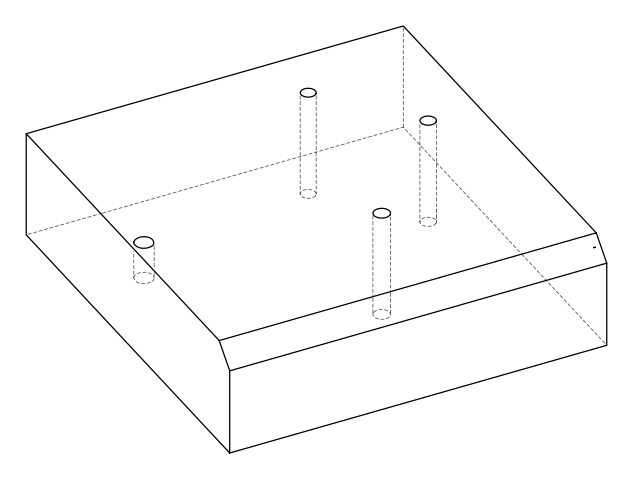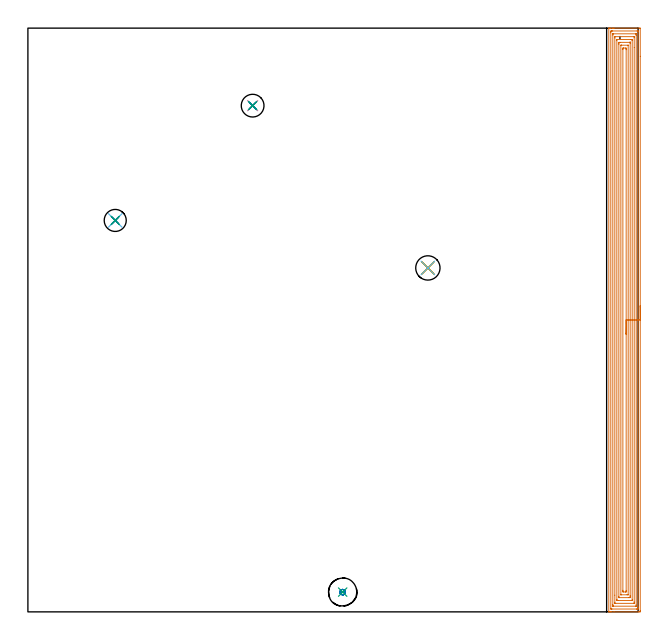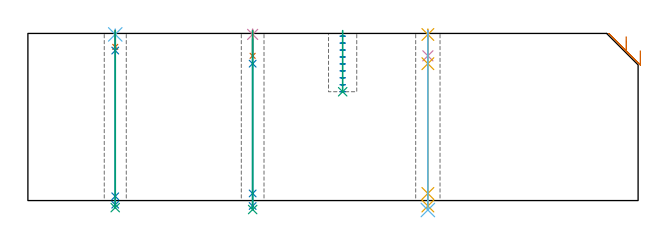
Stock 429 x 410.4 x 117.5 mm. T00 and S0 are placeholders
(PLAN: 15 operations, 12 tool changes, 31 min)
(1 AREA_MILL | FG_CHAMFER_SURFACE | UGT0205_001 | 26.66 min | 100218 mm3)
(2 MILL_BLIND_HOLE_FROM_SOLID_MATERIAL | STEP1POCKET | NXT0201_012 | Spiral | 0.65 min | 12619 mm3)
(3 BORE_BLIND_HOLE | STEP1POCKET | UGT0332_076 | 0.17 min | 0 mm3)
(4 SPOT_DRILL | STEP1HOLE | NXT0321_9005460120000 | 0.03 min | 21 mm3)
(5 SPOT_DRILL_1 | STEP1HOLE_1 | NXT0321_9005460120000 | 0.03 min | 12 mm3)
(6 SPOT_DRILL_2 | STEP1HOLE_2 | NXT0321_9005460120000 | 0.03 min | 7 mm3)
(7 DRILL_BLIND_HOLE_INTO_CENTER | STEP1HOLE | NXT0301_076 | 0.07 min | 1236 mm3)
(8 GUN_DRILL_THROUGH_HOLE | STEP1HOLE | UGT0307_007 | 0.58 min | 8048 mm3)
(9 DRILL_TO_ENLARGE_THROUGH_HOLE | STEP1HOLE | UGT0301_006 | 0.5 min | 14290 mm3)
(10 DRILL_BLIND_HOLE_INTO_CENTER_1 | STEP1HOLE_1 | NXT0301_076 | 0.07 min | 1238 mm3)
(11 GUN_DRILL_THROUGH_HOLE_1 | STEP1HOLE_1 | UGT0307_007 | 0.58 min | 8047 mm3)
(12 DRILL_TO_ENLARGE_THROUGH_HOLE_1 | STEP1HOLE_1 | UGT0301_242 | 0.51 min | 17636 mm3)
(13 DRILL_BLIND_HOLE_INTO_CENTER_2 | STEP1HOLE_2 | UGT0301_185 | 0.05 min | 250 mm3)
(14 GUN_DRILL_THROUGH_HOLE_2 | STEP1HOLE_2 | UGT0307_002 | 0.56 min | 3042 mm3)
(15 SPADE_DRILL_TO_ENLARGE_THROUGH_HOLE | STEP1HOLE_2 | UGT0306_006 | 0.5 min | 18828 mm3)
(TOOL UGT0205_001 | Chamfer Mill 20 x 3 x 45 deg. | D20 FL50 Z2)
(TOOL NXT0201_012 | ENDMILL 16mm [2P460-1600-NA 1630] | D16 FL38 Z6)
(TOOL UGT0332_076 | 19.75 mm Rough Boring Bar | D19.75)
(TOOL NXT0321_9005460120000 | NC Spot Drill, 142deg, 12mm, Carbide, Uncoated | D12 PA142 FL30 Z2)
(TOOL NXT0301_076 | Carbide Drill 10.5mm [860.1-1050-032A1-MM 2214] | D10.5 PA140 FL55 Z2)
(TOOL UGT0307_007 | Gun Drill 10 mm | D10 PA130 FL24 Z1)
(TOOL UGT0301_006 | Twist Drill 16 mm | D16 PA118 FL120 Z2)
(TOOL UGT0301_242 | Twist Drill 17.1 mm | D17.1 PA118 FL130 Z2)
(TOOL UGT0301_185 | Twist Drill 6.3 mm | D6.3 PA118 FL61 Z2)
(TOOL UGT0307_002 | Gun Drill 6 mm | D6 PA130 FL24 Z1)
(TOOL UGT0306_006 | Spade Drill 15.5mm | D15.5 PA132 FL10 Z2)
(OP 1 AREA_MILL)
G17 G21 G94 G90
T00 M6
G54
G17 G0 G90 X430.5 Y215.2 S1061 M3
G43 Z127.5 H0
Z105.4
G94 G1 Y215.162 Z104.528 F250.
Y215.048 Z103.664
Y214.859 Z102.812
Y214.597 Z101.98
Y214.263 Z101.174
Y213.86 Z100.4
Y213.391 Z99.664
Y212.86 Z98.972
Y212.271 Z98.329
Y211.628 Z97.74
Y210.936 Z97.208
Y210.2 Z96.74
Y209.426 Z96.337
Y208.62 Z96.003
Y207.788 Z95.741
Y206.936 Z95.552
Y206.072 Z95.438
Y205.2 Z95.4
Y1.043
X430.499 Y0.618 Z95.401
X430.495 Y0.155 Z95.403
X430.492 Y0.009 Z95.406
X430.037 Y0.005 Z95.86
X429.427 Y0. Z96.471
X412.12 Z113.775
X410.084 Z115.812
X409.745 Z116.15
X409.067 Z116.832
X408.756 Z117.144
X408.408 Z117.482
X408.403 Y0.007 Z117.488
X408.4 Y0.172 Z117.5
Y410.228
X408.403 Y410.393 Z117.488
X408.408 Y410.4 Z117.482
X408.756 Z117.144
X409.067 Z116.832
X409.745 Z116.15
X410.966 Z114.931
X411.51 Z114.385
X412.12 Z113.775
X430.037 Z95.86
X430.311 Y410.397 Z95.586
X430.492 Y410.39 Z95.406
X430.499 Y410.207 Z95.399
X430.5 Y390.602 Z95.4
Y205.2
X429.086 Z96.814
Y3.368
X429.084 Y2.476 Z96.816
X429.083 Y2.405 Z96.817
X429.066 Y2.01 Z96.834
X428.67 Y2.002 Z97.23
X428.273 Y2.001 Z97.627
X427.79 Y2. Z98.11
X410.627 Y2.001 Z115.273
X410.142 Y2.003 Z115.758
X409.92 Y2.01 Z115.98
X409.821 Y2.029 Z116.079
X409.815 Y2.334 Z116.085
Y2.405
X409.814 Y407.102 Z116.086
X409.816 Y407.924 Z116.084
X409.817 Y407.995 Z116.083
X409.834 Y408.39 Z116.066
X410.23 Y408.398 Z115.67
X410.627 Y408.399 Z115.273
X411.11 Y408.4 Z114.79
X428.273 Y408.399 Z97.627
X428.758 Y408.397 Z97.142
X428.98 Y408.39 Z96.92
X429.079 Y408.371 Z96.821
X429.085 Y408.066 Z96.815
Y407.995
X429.086 Y205.2 Z96.814
X427.672 Z98.228
X427.671 Y4.801 Z98.229
X427.67 Y4.192 Z98.23
X427.667 Y4.05 Z98.233
X427.665 Y4.017 Z98.235
X427.662 Y4.01 Z98.238
X427.642 Y4.006 Z98.258
X427.579 Y4.001 Z98.321
X411.51 Z114.39
X411.32 Y4.003 Z114.58
X411.267 Y4.006 Z114.633
X411.238 Y4.01 Z114.662
X411.235 Y4.023 Z114.665
X411.232 Y4.097 Z114.668
X411.23 Y4.192 Z114.67
X411.229 Y4.476 Z114.671
X411.228 Y5.085 Z114.672
X411.229 Y405.599 Z114.671
X411.23 Y406.208 Z114.67
X411.233 Y406.35 Z114.667
X411.235 Y406.382 Z114.665
X411.238 Y406.39 Z114.662
X411.258 Y406.393 Z114.642
X411.322 Y406.399 Z114.578
X427.39 Z98.51
X427.58 Y406.397 Z98.32
X427.634 Y406.394 Z98.267
X427.662 Y406.39 Z98.238
X427.665 Y406.377 Z98.235
X427.668 Y406.303 Z98.232
X427.67 Y406.208 Z98.23
X427.671 Y405.924 Z98.229
X427.672 Y405.315 Z98.228
Y205.2
X426.257 Z99.643
Y6.872
X426.256 Y6.234 Z99.644
X426.252 Y6.021 Z99.648
X426.25 Y6.01 Z99.65
X426.244 Y6.007 Z99.656
X426.218 Y6.003 Z99.682
X426.164 Y6.001 Z99.736
X426.056 Y6. Z99.844
X413.253 Z112.647
X412.841 Y6.01 Z113.059
X412.65 Y6.018 Z113.25
X412.648 Y6.128 Z113.252
X412.644 Y6.617 Z113.256
X412.643 Y11.742 Z113.257
Y403.528
X412.644 Y404.166 Z113.256
X412.648 Y404.379 Z113.252
X412.65 Y404.389 Z113.25
X412.656 Y404.393 Z113.244
X412.682 Y404.397 Z113.218
X412.736 Y404.399 Z113.164
X412.844 Y404.4 Z113.056
X425.647 Z100.253
X426.059 Y404.39 Z99.841
X426.25 Y404.382 Z99.65
X426.252 Y404.272 Z99.648
X426.256 Y403.783 Z99.644
X426.257 Y396.711 Z99.643
Y205.2
X424.843 Z101.057
Y8.457
X424.842 Y8.255 Z101.058
X424.84 Y8.121 Z101.06
X424.836 Y8.02 Z101.064
X424.823 Y8.01 Z101.077
X424.744 Y8.006 Z101.156
X424.511 Y8.001 Z101.389
X414.806 Z111.094
X414.156 Y8.008 Z111.744
X414.07 Y8.01 Z111.83
X414.062 Y8.356 Z111.838
X414.058 Y8.558 Z111.842
X414.057 Y8.659 Z111.843
Y401.943
X414.058 Y402.145 Z111.842
X414.06 Y402.279 Z111.84
X414.064 Y402.38 Z111.836
X414.077 Y402.39 Z111.823
X414.156 Y402.394 Z111.744
X414.389 Y402.399 Z111.511
X424.094 Z101.806
X424.744 Y402.392 Z101.156
X424.83 Y402.39 Z101.07
X424.838 Y402.044 Z101.062
X424.842 Y401.842 Z101.058
X424.843 Y401.741 Z101.057
Y205.2
X423.429 Z102.471
Y11.339
X423.427 Y10.885 Z102.473
X423.422 Y10.445 Z102.478
X423.412 Y10.007 Z102.488
X422.979 Y10.003 Z102.921
X422.536 Y10. Z103.364
X415.477 Y10.001 Z110.423
X415.474 Y10.004 Z110.426
X415.472 Y10.006 Z110.428
X415.471 Y10.445 Z110.429
Y10.901
Y399.061
X415.473 Y399.515 Z110.427
X415.478 Y399.955 Z110.422
X415.488 Y400.393 Z110.412
X415.921 Y400.397 Z109.979
X416.364 Y400.399 Z109.536
X423.423 Z102.477
X423.426 Y400.396 Z102.474
X423.428 Y400.394 Z102.472
X423.429 Y399.955 Z102.471
Y399.499
Y205.2
X422.015 Z103.885
X422.014 Y12.232 Z103.886
X422.01 Y12.031 Z103.89
X422.009 Y12.014 Z103.891
X421.948 Y12.007 Z103.952
X421.826 Y12.002 Z104.074
X421.215 Y12. Z104.685
X417.032 Z108.868
X416.943 Y12.001 Z108.957
X416.919 Y12.004 Z108.981
X416.899 Y12.009 Z109.001
X416.892 Y12.045 Z109.008
X416.887 Y12.148 Z109.013
X416.886 Y12.232 Z109.014
Y398.168
X416.89 Y398.369 Z109.01
X416.891 Y398.386 Z109.009
X416.952 Y398.393 Z108.948
X417.074 Y398.398 Z108.826
X417.227 Y398.4 Z108.673
X417.456 Z108.444
X421.957 Y398.399 Z103.943
X421.981 Y398.396 Z103.919
X422.001 Y398.391 Z103.899
X422.008 Y398.355 Z103.892
X422.013 Y398.252 Z103.887
X422.014 Y398.168 Z103.886
X422.015 Y205.2 Z103.885
X420.6 Z105.3
Y14.912
X420.599 Y14.642 Z105.301
X420.593 Y14.019 Z105.307
X420.35 Y14.001 Z105.55
X420.332 Y14. Z105.568
X418.568 Y14.001 Z107.332
X418.307 Y14.019 Z107.593
X418.303 Y14.287 Z107.598
X418.3 Y14.912 Z107.6
Y15.184
Y395.488
X418.301 Y395.758 Z107.599
X418.307 Y396.381 Z107.593
X418.55 Y396.399 Z107.35
X418.568 Y396.4 Z107.332
X420.332 Y396.399 Z105.568
X420.593 Y396.381 Z105.307
X420.598 Y396.112 Z105.302
X420.6 Y395.488 Z105.3
Y395.216
Y205.2
Y204.328 Z105.338
Y203.463 Z105.451
Y202.612 Z105.64
Y201.78 Z105.903
Y200.974 Z106.236
Y200.2 Z106.639
Y199.464 Z107.108
Y198.772 Z107.639
Y198.129 Z108.228
X420.601 Y197.54 Z108.872
Y197.008 Z109.564
Y196.54 Z110.3
Y196.137 Z111.073
Y195.803 Z111.879
Y195.541 Z112.711
Y195.352 Z113.563
Y195.238 Z114.428
Y195.2 Z115.3
G0 Z127.5
M5
M2
(OP 2 MILL_BLIND_HOLE_FROM_SOLID_MATERIAL)
G17 G21 G94 G90
T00 M6
G54
G17 G0 G90 X221.3 Y13.9 S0 M3
G43 Z127.5 H1
Z115.611
G94 G3 X222.25 Y14.85 R0.95 F250.
X221.3 Y15.8 R0.95
X219.4 Y13.9 R1.9
X221.3 Y15.8 R-1.9
X220.35 Y14.85 R0.95
X221.3 Y13.9 R0.95
G0 Z110.722
G3 X222.25 Y14.85 R0.95
X221.3 Y15.8 R0.95
X219.4 Y13.9 R1.9
X221.3 Y15.8 R-1.9
X220.35 Y14.85 R0.95
X221.3 Y13.9 R0.95
G0 Z105.833
G3 X222.25 Y14.85 R0.95
X221.3 Y15.8 R0.95
X219.4 Y13.9 R1.9
X221.3 Y15.8 R-1.9
X220.35 Y14.85 R0.95
X221.3 Y13.9 R0.95
G0 Z100.944
G3 X222.25 Y14.85 R0.95
X221.3 Y15.8 R0.95
X219.4 Y13.9 R1.9
X221.3 Y15.8 R-1.9
X220.35 Y14.85 R0.95
X221.3 Y13.9 R0.95
G0 Z96.056
G3 X222.25 Y14.85 R0.95
X221.3 Y15.8 R0.95
X219.4 Y13.9 R1.9
X221.3 Y15.8 R-1.9
X220.35 Y14.85 R0.95
X221.3 Y13.9 R0.95
G0 Z91.167
G3 X222.25 Y14.85 R0.95
X221.3 Y15.8 R0.95
X219.4 Y13.9 R1.9
X221.3 Y15.8 R-1.9
X220.35 Y14.85 R0.95
X221.3 Y13.9 R0.95
G0 Z86.278
G3 X222.25 Y14.85 R0.95
X221.3 Y15.8 R0.95
X219.4 Y13.9 R1.9
X221.3 Y15.8 R-1.9
X220.35 Y14.85 R0.95
X221.3 Y13.9 R0.95
G0 Z81.389
G3 X222.25 Y14.85 R0.95
X221.3 Y15.8 R0.95
X219.4 Y13.9 R1.9
X221.3 Y15.8 R-1.9
X220.35 Y14.85 R0.95
X221.3 Y13.9 R0.95
G0 Z76.5
G3 X222.25 Y14.85 R0.95
X221.3 Y15.8 R0.95
X219.4 Y13.9 R1.9
X221.3 Y15.8 R-1.9
X220.35 Y14.85 R0.95
X221.3 Y13.9 R0.95
G0 Z127.5
M5
M2
(OP 3 BORE_BLIND_HOLE)
G17 G21 G94 G90
T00 M6
G54
G17 G0 G90 X221.3 Y13.9 S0 M3
G43 Z127.5 H0
G94 G85 G98 Z76.5 F250. R119.5
G80
M5
M2
(OP 4 SPOT_DRILL)
G17 G21 G94 G90
T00 M6
G54
G17 G0 G90 X158. Y355.9 S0 M3
G43 Z127.5 H0
G94 G81 G98 Z116.811 F250. R120.5
G80
M5
M2
(OP 5 SPOT_DRILL_1)
G17 G21 G94 G90
T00 M6
G54
G17 G0 G90 X281.2 Y241.8 S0 M3
G43 Z127.5 H0
G94 G81 G98 Z116.764 F250. R120.5
G80
M5
M2
(OP 6 SPOT_DRILL_2)
G17 G21 G94 G90
T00 M6
G54
G17 G0 G90 X61.4 Y275.2 S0 M3
G43 Z127.5 H0
G94 G81 G98 Z116.824 F250. R120.5
G80
M5
M2
(OP 7 DRILL_BLIND_HOLE_INTO_CENTER)
G17 G21 G94 G90
T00 M6
G54
G17 G0 G90 X158. Y355.9 S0 M3
G43 Z127.5 H1
G94 G81 G98 Z101.75 F250. R119.5
G80
M5
M2
(OP 8 GUN_DRILL_THROUGH_HOLE)
G17 G21 G94 G90
T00 M6
G54
G17 G0 G90 X158. Y355.9 M8
G43 Z127.5 H0
Z113.77
S716 M3
G94 G1 Z96.238 F125. M26
G4 X.084
Z5. F250.
G4 X.084
Z-3.832 F125.
G4 X.084
M5
M9
G0 Z113.77
Z127.5
M2
(OP 9 DRILL_TO_ENLARGE_THROUGH_HOLE)
G17 G21 G94 G90
T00 M6
G54
G17 G0 G90 X158. Y355.9 S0 M3
G43 Z127.5 H0
G94 G73 G98 Z-6.307 F250. Q15.476 R119.5
G80
M5
M2
(OP 10 DRILL_BLIND_HOLE_INTO_CENTER_1)
G17 G21 G94 G90
T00 M6
G54
G17 G0 G90 X281.2 Y241.8 S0 M3
G43 Z127.5 H1
G94 G81 G98 Z101.75 F250. R119.5
G80
M5
M2
(OP 11 GUN_DRILL_THROUGH_HOLE_1)
G17 G21 G94 G90
T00 M6
G54
G17 G0 G90 X281.2 Y241.8 M8
G43 Z127.5 H0
Z114.471
S716 M3
G94 G1 Z96.238 F125. M26
G4 X.084
Z5. F250.
G4 X.084
Z-3.832 F125.
G4 X.084
M5
M9
G0 Z114.471
Z127.5
M2
(OP 12 DRILL_TO_ENLARGE_THROUGH_HOLE_1)
G17 G21 G94 G90
T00 M6
G54
G17 G0 G90 X281.2 Y241.8 S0 M3
G43 Z127.5 H0
G94 G73 G98 Z-6.637 F250. Q15.517 R119.5
G80
M5
M2
(OP 13 DRILL_BLIND_HOLE_INTO_CENTER_2)
G17 G21 G94 G90
T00 M6
G54
G17 G0 G90 X61.4 Y275.2 S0 M3
G43 Z127.5 H0
G94 G81 G98 Z108.05 F250. R119.5
G80
M5
M2
(OP 14 GUN_DRILL_THROUGH_HOLE_2)
G17 G21 G94 G90
T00 M6
G54
G17 G0 G90 X61.4 Y275.2 M8
G43 Z127.5 H0
Z118.095
S716 M3
G94 G1 Z105.454 F125. M26
G4 X.084
Z3. F250.
G4 X.084
Z-2.899 F125.
G4 X.084
M5
M9
G0 Z118.095
Z127.5
M2
(OP 15 SPADE_DRILL_TO_ENLARGE_THROUGH_HOLE)
G17 G21 G94 G90
T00 M6
G54
G17 G0 G90 X61.4 Y275.2 S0 M3
G43 Z127.5 H0
G94 G73 G98 Z-4.951 F250. Q15.306 R119.5
G80
M5
M2
